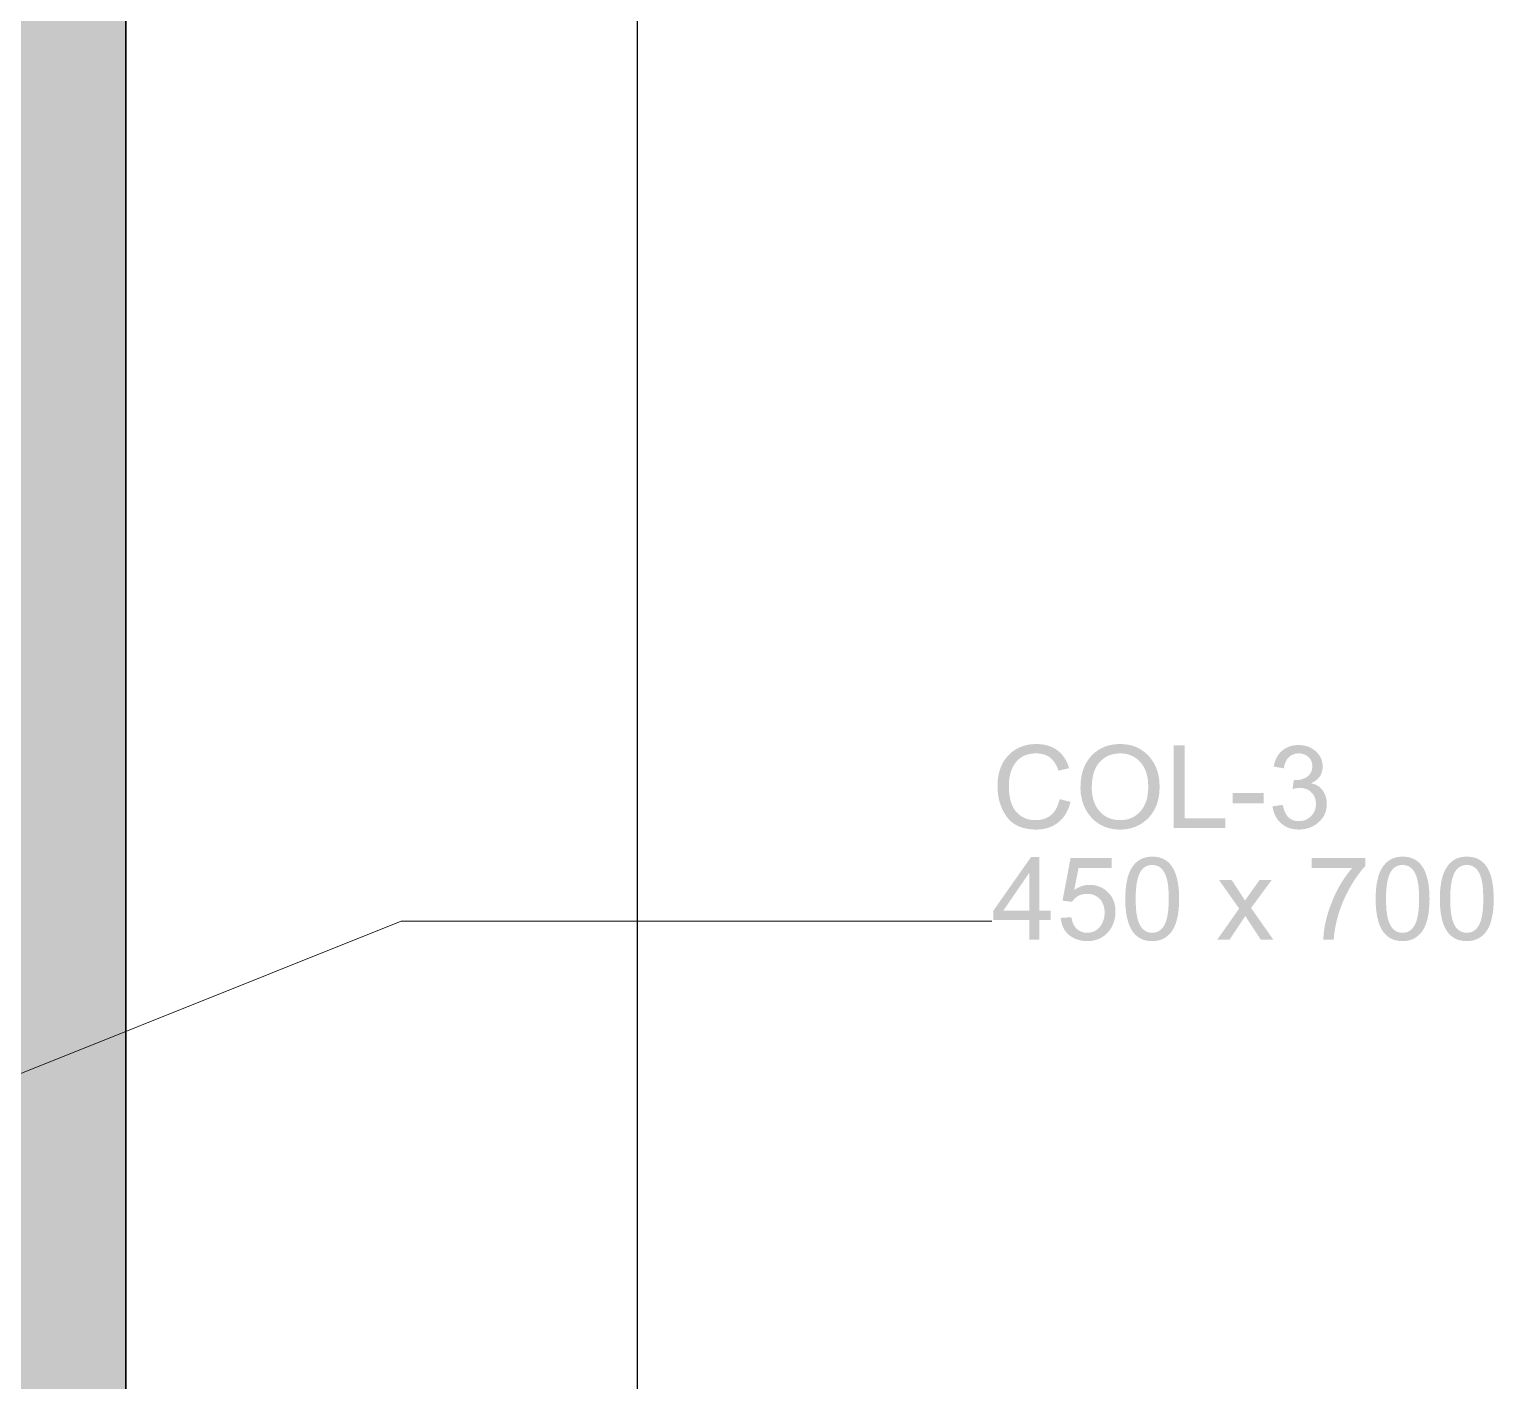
# Model space of a CAD drawing. Header units: millimetres. Extents: x -1336 to 24201, y -1370 to 16142.
# Drawn here: x 8828 to 10688, y 10916 to 12633 of the extents above; entities that cross this region are included whole.
import ezdxf

# ---------------------------------------------------------------- set-up
doc = ezdxf.new("R2010")
doc.units = ezdxf.units.MM
for name, color, linetype, lineweight in [('A-ANNO-TEXT', 7, 'Continuous', 13), ('A-ELEVATION', 7, 'Continuous', 13), ('A-WALL-EXIST', 7, 'Continuous', 35)]:
    doc.layers.add(name, color=color, linetype=linetype, lineweight=lineweight)

msp = doc.modelspace()

# ---------------------------------------------------------------- hatches: boundary and pattern name
at = {"layer": 'A-ANNO-TEXT'}
h = msp.add_hatch(color=7, dxfattribs=at)
h.paths.add_polyline_path([(10150.2, 11651.7), (10149.6, 11649.5), (10148.9, 11647.4), (10148.2, 11645.4), (10147.5, 11643.4), (10146.7, 11641.5), (10145.8, 11639.7), (10144.9, 11637.9), (10143.9, 11636.2), (10142.9, 11634.6), (10141.8, 11633.1), (10140.7, 11631.6), (10139.5, 11630.2), (10138.2, 11628.9), (10136.9, 11627.6), (10135.6, 11626.4), (10134.2, 11625.3), (10132.7, 11624.2), (10131.3, 11623.2), (10129.7, 11622.3), (10128.2, 11621.5), (10126.6, 11620.7), (10125, 11620), (10123.3, 11619.3), (10121.6, 11618.8), (10119.9, 11618.3), (10118.1, 11617.8), (10116.3, 11617.4), (10114.5, 11617.1), (10112.6, 11616.9), (10110.7, 11616.7), (10108.8, 11616.6), (10106.8, 11616.6), (10105.2, 11616.6), (10103.6, 11616.6), (10102.1, 11616.7), (10100.6, 11616.8), (10099.1, 11617), (10097.6, 11617.2), (10096.2, 11617.4), (10094.8, 11617.6), (10093.4, 11617.9), (10092, 11618.2), (10090.7, 11618.5), (10089.4, 11618.9), (10088.2, 11619.2), (10086.9, 11619.7), (10085.7, 11620.1), (10084.5, 11620.6), (10083.4, 11621.1), (10082.2, 11621.7), (10081.1, 11622.3), (10080, 11622.9), (10079, 11623.5), (10078, 11624.2), (10077, 11624.9), (10076, 11625.7), (10075.1, 11626.4), (10074.1, 11627.2), (10073.3, 11628.1), (10072.4, 11629), (10071.6, 11629.8), (10070.8, 11630.8), (10070, 11631.7), (10069.2, 11632.7), (10067.8, 11634.8), (10066.5, 11636.9), (10065.2, 11639), (10064.1, 11641.2), (10063, 11643.5), (10062.1, 11645.8), (10061.2, 11648.1), (10060.4, 11650.5), (10059.7, 11653), (10059.1, 11655.5), (10058.6, 11658), (10058.2, 11660.6), (10057.9, 11663.3), (10057.6, 11666), (10057.5, 11668.8), (10057.4, 11671.6), (10057.5, 11674.7), (10057.7, 11677.7), (10057.9, 11680.6), (10058.3, 11683.5), (10058.8, 11686.2), (10059.4, 11688.9), (10060.1, 11691.5), (10060.9, 11694), (10061.8, 11696.4), (10062.9, 11698.7), (10064, 11701), (10065.2, 11703.2), (10066.6, 11705.2), (10068.1, 11707.2), (10069.6, 11709.1), (10071.3, 11710.9), (10073.1, 11712.7), (10074.9, 11714.3), (10076.8, 11715.8), (10078.7, 11717.2), (10080.7, 11718.4), (10082.8, 11719.6), (10084.9, 11720.7), (10087.1, 11721.6), (10089.4, 11722.4), (10091.7, 11723.2), (10094.1, 11723.8), (10096.5, 11724.3), (10099.1, 11724.7), (10101.6, 11724.9), (10104.2, 11725.1), (10106.9, 11725.2), (10108.8, 11725.1), (10110.7, 11725), (10112.5, 11724.9), (10114.3, 11724.7), (10116.1, 11724.4), (10117.8, 11724.1), (10119.5, 11723.7), (10121.2, 11723.2), (10122.8, 11722.7), (10124.4, 11722.1), (10125.9, 11721.5), (10127.4, 11720.8), (10128.9, 11720), (10130.4, 11719.2), (10131.8, 11718.3), (10133.2, 11717.4), (10134.5, 11716.4), (10135.8, 11715.3), (10137, 11714.2), (10138.2, 11713), (10139.3, 11711.8), (10140.4, 11710.5), (10141.4, 11709.1), (10142.4, 11707.7), (10143.3, 11706.3), (10144.2, 11704.8), (10145, 11703.2), (10145.8, 11701.6), (10146.5, 11699.9), (10147.2, 11698.2), (10147.8, 11696.4), (10148.4, 11694.5), (10134.8, 11691.3), (10134.4, 11692.6), (10133.9, 11693.9), (10133.4, 11695.2), (10132.9, 11696.4), (10132.3, 11697.6), (10131.7, 11698.7), (10131.1, 11699.8), (10130.5, 11700.9), (10129.8, 11701.9), (10129.1, 11702.9), (10128.4, 11703.8), (10127.6, 11704.7), (10126.9, 11705.5), (10126, 11706.3), (10125.2, 11707.1), (10124.3, 11707.8), (10123.5, 11708.4), (10122.5, 11709.1), (10121.6, 11709.6), (10120.6, 11710.2), (10119.6, 11710.7), (10118.6, 11711.1), (10117.5, 11711.5), (10116.4, 11711.9), (10115.3, 11712.2), (10114.2, 11712.5), (10113, 11712.7), (10111.8, 11712.9), (10110.6, 11713.1), (10109.4, 11713.2), (10108.1, 11713.3), (10106.8, 11713.3), (10104.7, 11713.2), (10102.6, 11713.1), (10100.6, 11712.9), (10098.7, 11712.6), (10096.9, 11712.2), (10095.1, 11711.7), (10093.3, 11711.1), (10091.7, 11710.5), (10090.1, 11709.7), (10088.6, 11708.9), (10087.1, 11707.9), (10085.7, 11706.9), (10084.3, 11705.8), (10083.1, 11704.6), (10081.9, 11703.4), (10080.7, 11702), (10079.7, 11700.6), (10078.6, 11699.1), (10077.7, 11697.5), (10076.8, 11695.9), (10076, 11694.2), (10075.3, 11692.5), (10074.7, 11690.7), (10074.1, 11688.8), (10073.5, 11686.9), (10073.1, 11684.9), (10072.7, 11682.8), (10072.4, 11680.7), (10072.2, 11678.6), (10072, 11676.4), (10071.9, 11674.1), (10071.8, 11671.7), (10071.9, 11669), (10072, 11666.4), (10072.2, 11663.9), (10072.4, 11661.5), (10072.8, 11659.1), (10073.2, 11656.9), (10073.6, 11654.7), (10074.2, 11652.6), (10074.8, 11650.6), (10075.5, 11648.7), (10076.3, 11646.9), (10077.1, 11645.2), (10078, 11643.5), (10079, 11642), (10080.1, 11640.5), (10081.2, 11639.1), (10082.4, 11637.9), (10083.6, 11636.6), (10084.9, 11635.5), (10086.2, 11634.5), (10087.6, 11633.5), (10089, 11632.6), (10090.5, 11631.9), (10092, 11631.1), (10093.5, 11630.5), (10095.1, 11630), (10096.7, 11629.5), (10098.4, 11629.1), (10100.1, 11628.8), (10101.9, 11628.6), (10103.7, 11628.5), (10105.6, 11628.5), (10107.1, 11628.5), (10108.6, 11628.6), (10110, 11628.7), (10111.5, 11628.9), (10112.8, 11629.1), (10114.2, 11629.4), (10115.5, 11629.7), (10116.7, 11630.1), (10118, 11630.6), (10119.2, 11631.1), (10120.3, 11631.6), (10121.5, 11632.2), (10122.5, 11632.9), (10123.6, 11633.6), (10124.6, 11634.3), (10125.6, 11635.1), (10126.5, 11636), (10127.5, 11636.9), (10128.3, 11637.9), (10129.2, 11638.9), (10130, 11640), (10130.7, 11641.1), (10131.5, 11642.3), (10132.1, 11643.5), (10132.8, 11644.8), (10133.4, 11646.1), (10134, 11647.5), (10134.5, 11648.9), (10135.1, 11650.4), (10135.5, 11651.9), (10136, 11653.5), (10136.4, 11655.2), (10150.2, 11651.7)])
h.paths.add_polyline_path([(10213.2, 11725.2), (10215.9, 11725.1), (10218.5, 11724.9), (10221.1, 11724.6), (10223.7, 11724.2), (10226.2, 11723.7), (10228.6, 11723.1), (10230.9, 11722.3), (10233.2, 11721.4), (10235.4, 11720.4), (10237.6, 11719.3), (10239.7, 11718.1), (10241.7, 11716.7), (10243.7, 11715.3), (10245.6, 11713.7), (10247.5, 11712), (10249.3, 11710.2), (10251, 11708.3), (10252.5, 11706.3), (10254, 11704.2), (10255.4, 11702.1), (10256.7, 11699.9), (10257.8, 11697.6), (10258.9, 11695.3), (10259.8, 11692.8), (10260.6, 11690.3), (10261.3, 11687.8), (10261.9, 11685.1), (10262.4, 11682.4), (10262.8, 11679.6), (10263.1, 11676.7), (10263.2, 11673.8), (10263.3, 11670.7), (10263.2, 11667.7), (10263.1, 11664.8), (10262.8, 11661.9), (10262.4, 11659.1), (10261.9, 11656.4), (10261.3, 11653.8), (10260.6, 11651.2), (10259.8, 11648.7), (10258.8, 11646.3), (10257.8, 11643.9), (10256.6, 11641.7), (10255.4, 11639.5), (10254, 11637.4), (10252.5, 11635.3), (10250.9, 11633.3), (10249.2, 11631.4), (10247.4, 11629.6), (10245.5, 11628), (10243.6, 11626.4), (10241.6, 11624.9), (10239.6, 11623.6), (10237.5, 11622.4), (10235.3, 11621.3), (10233.1, 11620.3), (10230.8, 11619.4), (10228.5, 11618.7), (10226.1, 11618), (10223.6, 11617.5), (10221.1, 11617.1), (10218.5, 11616.8), (10215.9, 11616.6), (10213.2, 11616.6), (10210.4, 11616.6), (10207.6, 11616.8), (10205, 11617.1), (10202.4, 11617.5), (10199.8, 11618.1), (10197.4, 11618.7), (10195, 11619.5), (10192.7, 11620.4), (10190.4, 11621.5), (10188.2, 11622.6), (10186.1, 11623.9), (10184.1, 11625.2), (10182.1, 11626.8), (10180.2, 11628.4), (10178.4, 11630.1), (10176.6, 11632), (10175, 11633.9), (10173.4, 11635.9), (10171.9, 11638), (10170.6, 11640.1), (10169.3, 11642.3), (10168.2, 11644.5), (10167.2, 11646.8), (10166.3, 11649.1), (10165.5, 11651.5), (10164.8, 11653.9), (10164.2, 11656.4), (10163.7, 11658.9), (10163.3, 11661.5), (10163, 11664.1), (10162.9, 11666.8), (10162.8, 11669.6), (10162.9, 11672.8), (10163, 11675.9), (10163.3, 11678.9), (10163.7, 11681.8), (10164.2, 11684.7), (10164.8, 11687.4), (10165.5, 11690.1), (10166.3, 11692.7), (10167.2, 11695.2), (10168.3, 11697.6), (10169.4, 11699.9), (10170.7, 11702.2), (10172.1, 11704.3), (10173.5, 11706.4), (10175.1, 11708.4), (10176.8, 11710.3), (10178.6, 11712.1), (10180.4, 11713.8), (10182.4, 11715.4), (10184.3, 11716.8), (10186.4, 11718.1), (10188.5, 11719.4), (10190.7, 11720.5), (10192.9, 11721.5), (10195.2, 11722.3), (10197.6, 11723.1), (10200, 11723.7), (10202.5, 11724.2), (10205.1, 11724.6), (10207.7, 11724.9), (10210.4, 11725.1), (10213.2, 11725.2)])
h.paths.add_polyline_path([(10213, 11628.5), (10215, 11628.5), (10216.9, 11628.6), (10218.8, 11628.9), (10220.6, 11629.2), (10222.4, 11629.6), (10224.1, 11630), (10225.8, 11630.6), (10227.5, 11631.3), (10229.1, 11632), (10230.6, 11632.8), (10232.1, 11633.8), (10233.6, 11634.8), (10235, 11635.9), (10236.3, 11637), (10237.6, 11638.3), (10238.9, 11639.6), (10240.1, 11641.1), (10241.2, 11642.6), (10242.3, 11644.1), (10243.3, 11645.8), (10244.1, 11647.5), (10245, 11649.3), (10245.7, 11651.1), (10246.4, 11653), (10247, 11655), (10247.5, 11657), (10247.9, 11659.1), (10248.2, 11661.3), (10248.5, 11663.6), (10248.7, 11665.9), (10248.9, 11668.3), (10248.9, 11670.7), (10248.9, 11673.3), (10248.7, 11675.7), (10248.5, 11678.1), (10248.3, 11680.4), (10247.9, 11682.6), (10247.5, 11684.8), (10247, 11686.8), (10246.4, 11688.9), (10245.7, 11690.8), (10244.9, 11692.6), (10244.1, 11694.4), (10243.2, 11696.1), (10242.2, 11697.8), (10241.1, 11699.3), (10240, 11700.8), (10238.8, 11702.2), (10237.5, 11703.6), (10236.1, 11704.8), (10234.8, 11706), (10233.4, 11707.1), (10231.9, 11708.1), (10230.4, 11709), (10228.9, 11709.8), (10227.3, 11710.5), (10225.7, 11711.2), (10224.1, 11711.7), (10222.4, 11712.2), (10220.6, 11712.6), (10218.9, 11712.9), (10217.1, 11713.1), (10215.2, 11713.2), (10213.3, 11713.3), (10211.4, 11713.2), (10209.4, 11713.1), (10207.6, 11712.9), (10205.8, 11712.6), (10204, 11712.2), (10202.3, 11711.8), (10200.6, 11711.2), (10198.9, 11710.6), (10197.3, 11709.9), (10195.8, 11709.1), (10194.3, 11708.2), (10192.8, 11707.2), (10191.4, 11706.1), (10190, 11705), (10188.7, 11703.8), (10187.4, 11702.5), (10186.1, 11701.1), (10185, 11699.6), (10183.9, 11698), (10182.9, 11696.3), (10182, 11694.6), (10181.2, 11692.7), (10180.4, 11690.8), (10179.7, 11688.8), (10179.1, 11686.6), (10178.6, 11684.4), (10178.2, 11682.1), (10177.8, 11679.8), (10177.6, 11677.3), (10177.4, 11674.7), (10177.2, 11672), (10177.2, 11669.3), (10177.2, 11667), (10177.4, 11664.8), (10177.6, 11662.7), (10177.8, 11660.6), (10178.2, 11658.6), (10178.6, 11656.6), (10179.1, 11654.7), (10179.7, 11652.8), (10180.4, 11651), (10181.1, 11649.2), (10181.9, 11647.5), (10182.8, 11645.8), (10183.8, 11644.2), (10184.8, 11642.7), (10186, 11641.2), (10187.2, 11639.8), (10188.4, 11638.4), (10189.7, 11637.1), (10191.1, 11635.9), (10192.5, 11634.8), (10194, 11633.8), (10195.5, 11632.9), (10197, 11632), (10198.6, 11631.3), (10200.2, 11630.6), (10201.9, 11630.1), (10203.7, 11629.6), (10205.4, 11629.2), (10207.3, 11628.9), (10209.1, 11628.7), (10211.1, 11628.5), (10213, 11628.5)])
h.paths.add_polyline_path([(10346.7, 11618.4), (10281.1, 11618.4), (10281.1, 11723.4), (10295, 11723.4), (10295, 11630.8), (10346.7, 11630.8), (10346.7, 11618.4)])
h.paths.add_polyline_path([(10395.7, 11649.9), (10356.3, 11649.9), (10356.3, 11662.9), (10395.7, 11662.9), (10395.7, 11649.9)])
h.paths.add_polyline_path([(10456, 11675.2), (10457.2, 11674.9), (10458.4, 11674.6), (10459.5, 11674.3), (10460.6, 11673.9), (10461.7, 11673.5), (10462.7, 11673), (10463.6, 11672.5), (10464.6, 11671.9), (10465.5, 11671.3), (10466.3, 11670.6), (10467.2, 11669.9), (10468, 11669.2), (10468.7, 11668.4), (10469.4, 11667.6), (10470.1, 11666.7), (10470.8, 11665.8), (10471.4, 11664.8), (10471.9, 11663.8), (10472.4, 11662.9), (10472.9, 11661.9), (10473.4, 11660.9), (10473.8, 11659.9), (10474.2, 11658.9), (10474.5, 11657.9), (10474.8, 11656.8), (10475, 11655.8), (10475.2, 11654.7), (10475.4, 11653.7), (10475.6, 11652.6), (10475.7, 11651.5), (10475.7, 11650.4), (10475.7, 11649.3), (10475.7, 11647.5), (10475.6, 11645.8), (10475.4, 11644.1), (10475.1, 11642.5), (10474.7, 11640.9), (10474.3, 11639.3), (10473.7, 11637.8), (10473.1, 11636.3), (10472.4, 11634.8), (10471.7, 11633.4), (10470.8, 11632), (10469.9, 11630.7), (10468.9, 11629.4), (10467.8, 11628.2), (10466.6, 11627), (10465.3, 11625.8), (10464, 11624.7), (10462.6, 11623.6), (10461.3, 11622.7), (10459.8, 11621.8), (10458.4, 11620.9), (10456.9, 11620.2), (10455.4, 11619.5), (10453.9, 11618.9), (10452.3, 11618.3), (10450.7, 11617.9), (10449, 11617.5), (10447.4, 11617.2), (10445.7, 11616.9), (10443.9, 11616.7), (10442.1, 11616.6), (10440.3, 11616.6), (10438.6, 11616.6), (10437, 11616.7), (10435.3, 11616.9), (10433.7, 11617.1), (10432.1, 11617.4), (10430.6, 11617.7), (10429.1, 11618.1), (10427.7, 11618.6), (10426.3, 11619.1), (10424.9, 11619.7), (10423.5, 11620.4), (10422.2, 11621.1), (10421, 11621.9), (10419.8, 11622.8), (10418.6, 11623.7), (10417.4, 11624.7), (10416.3, 11625.7), (10415.3, 11626.8), (10414.3, 11627.9), (10413.4, 11629.1), (10412.5, 11630.2), (10411.7, 11631.5), (10411, 11632.8), (10410.3, 11634.1), (10409.7, 11635.4), (10409.1, 11636.8), (10408.6, 11638.3), (10408.1, 11639.8), (10407.7, 11641.3), (10407.4, 11642.8), (10407.1, 11644.4), (10406.9, 11646.1), (10419.8, 11647.9), (10420, 11646.6), (10420.3, 11645.4), (10420.6, 11644.2), (10421, 11643), (10421.3, 11641.9), (10421.7, 11640.8), (10422.1, 11639.8), (10422.5, 11638.8), (10423, 11637.9), (10423.5, 11636.9), (10424, 11636.1), (10424.5, 11635.2), (10425, 11634.5), (10425.6, 11633.7), (10426.2, 11633), (10426.8, 11632.3), (10427.5, 11631.7), (10428.2, 11631.1), (10428.9, 11630.6), (10429.6, 11630.1), (10430.4, 11629.6), (10431.1, 11629.2), (10432, 11628.8), (10432.8, 11628.5), (10433.6, 11628.2), (10434.5, 11627.9), (10435.4, 11627.7), (10436.4, 11627.5), (10437.3, 11627.4), (10438.3, 11627.3), (10439.3, 11627.2), (10440.3, 11627.2), (10441.5, 11627.2), (10442.6, 11627.3), (10443.6, 11627.4), (10444.7, 11627.6), (10445.7, 11627.8), (10446.7, 11628.1), (10447.7, 11628.4), (10448.7, 11628.8), (10449.6, 11629.2), (10450.6, 11629.7), (10451.5, 11630.2), (10452.3, 11630.8), (10453.2, 11631.4), (10454, 11632), (10454.8, 11632.8), (10455.6, 11633.5), (10456.4, 11634.3), (10457.1, 11635.2), (10457.8, 11636), (10458.4, 11636.9), (10458.9, 11637.8), (10459.5, 11638.7), (10459.9, 11639.6), (10460.3, 11640.6), (10460.7, 11641.5), (10461, 11642.6), (10461.3, 11643.6), (10461.5, 11644.6), (10461.7, 11645.7), (10461.8, 11646.8), (10461.9, 11647.9), (10461.9, 11649), (10461.9, 11650.1), (10461.8, 11651.2), (10461.7, 11652.2), (10461.6, 11653.2), (10461.4, 11654.2), (10461.1, 11655.2), (10460.8, 11656.2), (10460.5, 11657.1), (10460.1, 11658), (10459.7, 11658.9), (10459.2, 11659.7), (10458.7, 11660.6), (10458.1, 11661.4), (10457.5, 11662.1), (10456.9, 11662.9), (10456.2, 11663.6), (10455.5, 11664.3), (10454.7, 11665), (10454, 11665.6), (10453.1, 11666.2), (10452.3, 11666.7), (10451.5, 11667.2), (10450.6, 11667.6), (10449.6, 11668), (10448.7, 11668.3), (10447.7, 11668.6), (10446.7, 11668.9), (10445.7, 11669.1), (10444.7, 11669.2), (10443.6, 11669.4), (10442.5, 11669.4), (10441.4, 11669.4), (10440.4, 11669.4), (10439.4, 11669.4), (10438.3, 11669.3), (10437.2, 11669.1), (10436.1, 11668.9), (10434.8, 11668.7), (10433.6, 11668.4), (10432.3, 11668.1), (10433.8, 11679.4), (10435, 11679.4), (10436.2, 11679.4), (10437.3, 11679.5), (10438.4, 11679.5), (10439.4, 11679.6), (10440.3, 11679.7), (10441.1, 11679.8), (10441.9, 11679.9), (10442.7, 11680), (10443.5, 11680.2), (10444.3, 11680.5), (10445.1, 11680.8), (10446, 11681.1), (10446.8, 11681.5), (10447.7, 11681.9), (10448.7, 11682.3), (10449.6, 11682.8), (10450.4, 11683.4), (10451.3, 11684), (10452.1, 11684.7), (10452.8, 11685.4), (10453.5, 11686.2), (10454.2, 11687), (10454.8, 11687.9), (10455.4, 11688.8), (10455.9, 11689.8), (10456.3, 11690.8), (10456.6, 11691.9), (10456.9, 11693.1), (10457.1, 11694.3), (10457.2, 11695.6), (10457.3, 11696.9), (10457.2, 11697.8), (10457.2, 11698.8), (10457.1, 11699.7), (10456.9, 11700.6), (10456.7, 11701.4), (10456.5, 11702.2), (10456.3, 11703), (10456, 11703.8), (10455.6, 11704.5), (10455.2, 11705.3), (10454.8, 11706), (10454.3, 11706.6), (10453.8, 11707.2), (10453.3, 11707.8), (10452.7, 11708.4), (10452.1, 11709), (10450.7, 11710), (10449.4, 11710.9), (10447.9, 11711.6), (10446.5, 11712.2), (10444.9, 11712.7), (10443.4, 11713), (10441.7, 11713.2), (10440.1, 11713.3), (10439.1, 11713.3), (10438.2, 11713.2), (10437.2, 11713.1), (10436.3, 11713), (10435.5, 11712.8), (10434.6, 11712.6), (10433.8, 11712.3), (10433, 11712), (10432.2, 11711.7), (10431.4, 11711.3), (10430.7, 11710.9), (10430, 11710.5), (10429.3, 11710), (10428.6, 11709.5), (10428, 11708.9), (10427.3, 11708.3), (10426.7, 11707.7), (10426.2, 11707), (10425.6, 11706.3), (10425.1, 11705.6), (10424.6, 11704.8), (10424.2, 11704), (10423.7, 11703.2), (10423.3, 11702.3), (10423, 11701.4), (10422.6, 11700.5), (10422.3, 11699.5), (10422, 11698.5), (10421.8, 11697.5), (10421.5, 11696.5), (10421.3, 11695.4), (10421.2, 11694.2), (10408.3, 11696.6), (10408.6, 11698.3), (10409, 11699.9), (10409.4, 11701.5), (10409.9, 11703), (10410.4, 11704.5), (10411, 11705.9), (10411.6, 11707.2), (10412.3, 11708.5), (10413, 11709.8), (10413.8, 11711), (10414.6, 11712.1), (10415.4, 11713.2), (10416.3, 11714.3), (10417.3, 11715.3), (10418.3, 11716.2), (10419.3, 11717.1), (10420.4, 11717.9), (10421.5, 11718.7), (10422.7, 11719.4), (10423.8, 11720), (10425, 11720.7), (10426.2, 11721.2), (10427.5, 11721.7), (10428.7, 11722.2), (10430, 11722.6), (10431.3, 11722.9), (10432.7, 11723.2), (10434, 11723.5), (10435.4, 11723.6), (10436.9, 11723.8), (10438.3, 11723.8), (10439.8, 11723.9), (10441.4, 11723.8), (10443, 11723.8), (10444.5, 11723.6), (10446.1, 11723.4), (10447.5, 11723.1), (10449, 11722.8), (10450.4, 11722.4), (10451.8, 11721.9), (10453.1, 11721.4), (10454.5, 11720.8), (10455.7, 11720.1), (10457, 11719.4), (10458.2, 11718.7), (10459.4, 11717.8), (10460.5, 11716.9), (10461.7, 11716), (10462.7, 11715), (10463.7, 11713.9), (10464.6, 11712.9), (10465.5, 11711.8), (10466.3, 11710.7), (10467, 11709.5), (10467.7, 11708.4), (10468.2, 11707.2), (10468.8, 11705.9), (10469.2, 11704.7), (10469.6, 11703.4), (10469.9, 11702.1), (10470.1, 11700.8), (10470.3, 11699.4), (10470.4, 11698), (10470.4, 11696.6), (10470.4, 11694.8), (10470.2, 11693), (10469.9, 11691.4), (10469.5, 11689.8), (10469, 11688.2), (10468.4, 11686.7), (10467.7, 11685.3), (10466.8, 11684), (10465.9, 11682.7), (10464.8, 11681.5), (10463.6, 11680.3), (10462.3, 11679.2), (10460.9, 11678.2), (10459.4, 11677.2), (10457.8, 11676.3), (10456, 11675.5), (10456, 11675.2)])
h = msp.add_hatch(color=7, dxfattribs=at)
h.paths.add_polyline_path([(10124.8, 11501.7), (10110.6, 11501.7), (10110.6, 11476.6), (10097.7, 11476.6), (10097.7, 11501.7), (10052.2, 11501.7), (10052.2, 11513.6), (10100, 11581.6), (10110.6, 11581.6), (10110.6, 11513.6), (10124.8, 11513.6), (10124.8, 11501.7)])
h.paths.add_polyline_path([(10097.7, 11513.6), (10097.7, 11561), (10097.4, 11561), (10064.8, 11513.6), (10097.7, 11513.6)])
h.paths.add_polyline_path([(10154.8, 11539.7), (10156, 11540.5), (10157.2, 11541.3), (10158.4, 11542), (10159.6, 11542.6), (10160.9, 11543.2), (10162.1, 11543.7), (10163.3, 11544.2), (10164.6, 11544.7), (10165.8, 11545.1), (10167.1, 11545.4), (10168.3, 11545.7), (10169.6, 11545.9), (10170.9, 11546.1), (10172.1, 11546.2), (10173.4, 11546.3), (10174.7, 11546.3), (10176.3, 11546.3), (10177.9, 11546.2), (10179.5, 11546), (10181, 11545.7), (10182.6, 11545.4), (10184.1, 11545), (10185.5, 11544.5), (10187, 11544), (10188.4, 11543.4), (10189.8, 11542.7), (10191.1, 11541.9), (10192.5, 11541.1), (10193.8, 11540.2), (10195.1, 11539.2), (10196.3, 11538.2), (10197.5, 11537), (10198.7, 11535.9), (10199.8, 11534.6), (10200.9, 11533.3), (10201.8, 11532), (10202.7, 11530.6), (10203.5, 11529.2), (10204.2, 11527.7), (10204.8, 11526.2), (10205.4, 11524.6), (10205.9, 11523), (10206.3, 11521.4), (10206.7, 11519.6), (10206.9, 11517.9), (10207.1, 11516.1), (10207.2, 11514.2), (10207.3, 11512.3), (10207.2, 11510.4), (10207.1, 11508.5), (10206.9, 11506.6), (10206.7, 11504.8), (10206.3, 11503), (10205.9, 11501.2), (10205.4, 11499.5), (10204.8, 11497.9), (10204.2, 11496.2), (10203.4, 11494.6), (10202.6, 11493), (10201.7, 11491.5), (10200.8, 11490), (10199.7, 11488.6), (10198.6, 11487.1), (10197.4, 11485.8), (10196.1, 11484.4), (10194.8, 11483.2), (10193.5, 11482), (10192.1, 11481), (10190.6, 11480), (10189.1, 11479.1), (10187.6, 11478.3), (10186, 11477.6), (10184.3, 11476.9), (10182.6, 11476.4), (10180.9, 11475.9), (10179.1, 11475.5), (10177.3, 11475.2), (10175.4, 11475), (10173.5, 11474.9), (10171.5, 11474.8), (10169.8, 11474.9), (10168.3, 11475), (10166.7, 11475.1), (10165.1, 11475.3), (10163.6, 11475.6), (10162.1, 11475.9), (10160.7, 11476.3), (10159.2, 11476.7), (10157.8, 11477.2), (10156.5, 11477.7), (10155.1, 11478.3), (10153.8, 11479), (10152.5, 11479.7), (10151.2, 11480.5), (10150, 11481.3), (10148.8, 11482.2), (10147.6, 11483.2), (10146.5, 11484.2), (10145.5, 11485.3), (10144.5, 11486.4), (10143.6, 11487.6), (10142.7, 11488.8), (10141.9, 11490.1), (10141.2, 11491.4), (10140.6, 11492.8), (10140, 11494.3), (10139.4, 11495.8), (10139, 11497.4), (10138.6, 11499), (10138.2, 11500.7), (10137.9, 11502.4), (10137.7, 11504.2), (10151.2, 11505.2), (10151.4, 11504), (10151.7, 11502.8), (10152, 11501.6), (10152.3, 11500.5), (10152.6, 11499.5), (10153, 11498.4), (10153.4, 11497.5), (10153.8, 11496.5), (10154.2, 11495.6), (10154.7, 11494.7), (10155.2, 11493.9), (10155.8, 11493.1), (10156.3, 11492.4), (10156.9, 11491.6), (10157.6, 11491), (10158.2, 11490.3), (10158.9, 11489.7), (10159.6, 11489.2), (10160.3, 11488.7), (10161.1, 11488.2), (10161.8, 11487.8), (10162.6, 11487.4), (10163.4, 11487), (10164.2, 11486.7), (10165.1, 11486.4), (10165.9, 11486.1), (10166.8, 11485.9), (10167.7, 11485.7), (10168.6, 11485.6), (10169.5, 11485.5), (10170.5, 11485.5), (10171.5, 11485.4), (10172.7, 11485.5), (10173.9, 11485.6), (10175, 11485.7), (10176.1, 11485.9), (10177.2, 11486.2), (10178.3, 11486.5), (10179.3, 11486.9), (10180.4, 11487.3), (10181.3, 11487.8), (10182.3, 11488.3), (10183.2, 11488.9), (10184.1, 11489.6), (10185, 11490.3), (10185.8, 11491.1), (10186.6, 11492), (10187.4, 11492.8), (10188.1, 11493.8), (10188.8, 11494.8), (10189.4, 11495.7), (10190, 11496.8), (10190.6, 11497.8), (10191.1, 11498.9), (10191.5, 11500), (10191.9, 11501.1), (10192.3, 11502.3), (10192.6, 11503.4), (10192.9, 11504.6), (10193.1, 11505.9), (10193.2, 11507.1), (10193.4, 11508.4), (10193.4, 11509.7), (10193.5, 11511.1), (10193.4, 11512.4), (10193.4, 11513.8), (10193.2, 11515), (10193.1, 11516.3), (10192.9, 11517.5), (10192.6, 11518.7), (10192.3, 11519.8), (10191.9, 11520.9), (10191.5, 11522), (10191, 11523), (10190.5, 11524), (10190, 11525), (10189.3, 11525.9), (10188.7, 11526.8), (10188, 11527.7), (10187.2, 11528.5), (10186.4, 11529.3), (10185.6, 11530), (10184.8, 11530.6), (10183.9, 11531.3), (10183, 11531.8), (10182.1, 11532.4), (10181.1, 11532.8), (10180.1, 11533.3), (10179.1, 11533.6), (10178, 11534), (10177, 11534.2), (10175.9, 11534.5), (10174.7, 11534.6), (10173.6, 11534.8), (10172.4, 11534.8), (10171.2, 11534.9), (10169.7, 11534.8), (10168.2, 11534.7), (10166.7, 11534.5), (10165.3, 11534.2), (10164, 11533.9), (10162.7, 11533.4), (10161.4, 11532.9), (10160.2, 11532.3), (10159.1, 11531.7), (10157.9, 11530.9), (10156.9, 11530.1), (10155.8, 11529.2), (10154.8, 11528.2), (10153.9, 11527.1), (10153, 11526), (10152.1, 11524.8), (10140, 11526.2), (10150.2, 11580.2), (10202.3, 11580.2), (10202.3, 11567.7), (10160.4, 11567.7), (10154.8, 11539.7)])
h.paths.add_polyline_path([(10253.9, 11582.1), (10256, 11582.1), (10258.1, 11581.9), (10260, 11581.7), (10261.9, 11581.3), (10263.8, 11580.8), (10265.5, 11580.2), (10267.3, 11579.6), (10268.9, 11578.8), (10270.5, 11577.9), (10272, 11576.9), (10273.4, 11575.8), (10274.8, 11574.6), (10276.1, 11573.3), (10277.3, 11571.8), (10278.5, 11570.3), (10279.6, 11568.7), (10280.6, 11567), (10281.6, 11565.1), (10282.5, 11563.2), (10283.3, 11561.1), (10284.1, 11559), (10284.8, 11556.7), (10285.4, 11554.4), (10286, 11551.9), (10286.5, 11549.3), (10286.9, 11546.7), (10287.3, 11543.9), (10287.6, 11541), (10287.8, 11538), (10288, 11534.9), (10288.1, 11531.7), (10288.1, 11528.4), (10288.1, 11525.1), (10288, 11521.8), (10287.8, 11518.7), (10287.6, 11515.7), (10287.3, 11512.8), (10286.9, 11510), (10286.5, 11507.3), (10285.9, 11504.7), (10285.3, 11502.3), (10284.7, 11499.9), (10284, 11497.7), (10283.2, 11495.5), (10282.3, 11493.5), (10281.4, 11491.6), (10280.4, 11489.8), (10279.3, 11488), (10278.2, 11486.4), (10277, 11485), (10275.7, 11483.6), (10274.4, 11482.3), (10273, 11481.1), (10271.6, 11480), (10270.1, 11479), (10268.5, 11478.1), (10266.9, 11477.4), (10265.2, 11476.7), (10263.5, 11476.1), (10261.7, 11475.7), (10259.8, 11475.3), (10257.9, 11475), (10256, 11474.9), (10253.9, 11474.8), (10251.8, 11474.9), (10249.8, 11475), (10247.8, 11475.3), (10245.9, 11475.7), (10244.1, 11476.1), (10242.3, 11476.7), (10240.6, 11477.4), (10239, 11478.2), (10237.4, 11479.1), (10235.9, 11480.1), (10234.5, 11481.2), (10233.1, 11482.4), (10231.8, 11483.7), (10230.6, 11485.1), (10229.4, 11486.6), (10228.3, 11488.2), (10227.3, 11490), (10226.3, 11491.8), (10225.4, 11493.7), (10224.6, 11495.8), (10223.8, 11497.9), (10223.1, 11500.2), (10222.5, 11502.5), (10221.9, 11505), (10221.4, 11507.5), (10220.9, 11510.2), (10220.6, 11513), (10220.3, 11515.9), (10220, 11518.8), (10219.9, 11521.9), (10219.8, 11525.1), (10219.7, 11528.4), (10219.8, 11531.7), (10219.9, 11535), (10220.1, 11538.1), (10220.3, 11541.1), (10220.6, 11544), (10221, 11546.8), (10221.4, 11549.5), (10222, 11552.1), (10222.5, 11554.6), (10223.2, 11556.9), (10223.9, 11559.2), (10224.7, 11561.3), (10225.6, 11563.4), (10226.5, 11565.3), (10227.5, 11567.1), (10228.6, 11568.8), (10229.7, 11570.4), (10230.9, 11572), (10232.2, 11573.4), (10233.5, 11574.7), (10234.9, 11575.8), (10236.3, 11576.9), (10237.8, 11577.9), (10239.3, 11578.8), (10241, 11579.6), (10242.6, 11580.3), (10244.4, 11580.8), (10246.2, 11581.3), (10248, 11581.7), (10249.9, 11581.9), (10251.9, 11582.1), (10253.9, 11582.1)])
h.paths.add_polyline_path([(10253.9, 11485.4), (10255.2, 11485.5), (10256.4, 11485.6), (10257.6, 11485.8), (10258.8, 11486.1), (10259.9, 11486.4), (10261, 11486.8), (10262, 11487.4), (10263, 11488), (10264, 11488.6), (10264.9, 11489.4), (10265.8, 11490.2), (10266.6, 11491.1), (10267.4, 11492.1), (10268.2, 11493.1), (10268.9, 11494.3), (10269.6, 11495.5), (10270.2, 11496.8), (10270.8, 11498.2), (10271.4, 11499.7), (10271.9, 11501.3), (10272.4, 11503), (10272.8, 11504.8), (10273.2, 11506.8), (10273.6, 11508.8), (10273.9, 11510.9), (10274.2, 11513.1), (10274.4, 11515.4), (10274.6, 11517.8), (10274.7, 11520.3), (10274.8, 11522.9), (10274.9, 11525.6), (10274.9, 11528.4), (10274.9, 11530.4), (10274.9, 11532.3), (10274.8, 11534.1), (10274.8, 11535.9), (10274.7, 11537.7), (10274.6, 11539.4), (10274.5, 11541), (10274.3, 11542.6), (10274.2, 11544.2), (10274, 11545.6), (10273.8, 11547.1), (10273.6, 11548.5), (10273.4, 11549.8), (10273.1, 11551.1), (10272.9, 11552.3), (10272.6, 11553.4), (10272.3, 11554.6), (10272, 11555.7), (10271.6, 11556.7), (10271.3, 11557.7), (10270.9, 11558.7), (10270.5, 11559.6), (10270.1, 11560.5), (10269.7, 11561.4), (10269.2, 11562.2), (10268.7, 11563), (10268.3, 11563.8), (10267.7, 11564.5), (10267.2, 11565.2), (10266.7, 11565.9), (10266.1, 11566.5), (10265.6, 11567), (10264.3, 11568.1), (10263.1, 11569), (10261.7, 11569.8), (10260.3, 11570.4), (10258.7, 11570.9), (10257.2, 11571.2), (10255.5, 11571.5), (10253.8, 11571.5), (10252.5, 11571.5), (10251.3, 11571.4), (10250.1, 11571.2), (10248.9, 11570.9), (10247.8, 11570.5), (10246.7, 11570.1), (10245.7, 11569.6), (10244.7, 11569), (10243.7, 11568.3), (10242.8, 11567.5), (10241.9, 11566.7), (10241.1, 11565.8), (10240.3, 11564.8), (10239.5, 11563.7), (10238.8, 11562.5), (10238.2, 11561.3), (10237.5, 11560), (10236.9, 11558.5), (10236.4, 11557), (10235.9, 11555.4), (10235.4, 11553.7), (10235, 11551.9), (10234.6, 11550), (10234.2, 11547.9), (10233.9, 11545.8), (10233.7, 11543.6), (10233.4, 11541.3), (10233.3, 11539), (10233.1, 11536.5), (10233, 11533.9), (10232.9, 11531.2), (10232.9, 11528.4), (10232.9, 11526.5), (10233, 11524.6), (10233, 11522.8), (10233.1, 11521), (10233.2, 11519.2), (10233.3, 11517.6), (10233.4, 11515.9), (10233.5, 11514.4), (10233.7, 11512.8), (10233.8, 11511.3), (10234, 11509.9), (10234.3, 11508.5), (10234.5, 11507.2), (10234.7, 11505.9), (10235, 11504.7), (10235.3, 11503.6), (10235.6, 11502.4), (10235.9, 11501.3), (10236.3, 11500.3), (10236.6, 11499.3), (10237, 11498.3), (10237.4, 11497.3), (10237.8, 11496.4), (10238.2, 11495.6), (10238.7, 11494.7), (10239.1, 11493.9), (10239.6, 11493.2), (10240.1, 11492.4), (10240.6, 11491.8), (10241.2, 11491.1), (10241.7, 11490.5), (10242.3, 11489.9), (10243.5, 11488.9), (10244.8, 11488), (10246.1, 11487.2), (10247.5, 11486.6), (10249, 11486.1), (10250.6, 11485.7), (10252.2, 11485.5), (10253.9, 11485.4)])
h.paths.add_polyline_path([(10407.8, 11476.6), (10391.9, 11476.6), (10372.2, 11506.7), (10352.2, 11476.6), (10336.5, 11476.6), (10364.4, 11516.2), (10338.7, 11552.6), (10354.7, 11552.6), (10355.6, 11551.2), (10356.6, 11549.8), (10357.5, 11548.4), (10358.4, 11547.1), (10359.2, 11545.8), (10360, 11544.5), (10360.8, 11543.3), (10361.6, 11542.1), (10362.3, 11541), (10363.1, 11539.9), (10363.7, 11538.9), (10364.4, 11537.9), (10365, 11536.9), (10365.6, 11536), (10366.2, 11535.1), (10366.8, 11534.3), (10367.3, 11533.5), (10367.8, 11532.7), (10368.2, 11532), (10368.7, 11531.3), (10369.1, 11530.7), (10369.5, 11530.1), (10369.8, 11529.5), (10370.1, 11529), (10370.4, 11528.5), (10370.7, 11528.1), (10370.9, 11527.7), (10371.2, 11527.3), (10371.3, 11527), (10371.5, 11526.8), (10371.6, 11526.5), (10371.7, 11526.3), (10390.4, 11552.6), (10405.8, 11552.6), (10379.5, 11516.9), (10407.8, 11476.6)])
h.paths.add_polyline_path([(10524.6, 11570.2), (10522.7, 11568.1), (10520.8, 11565.9), (10518.9, 11563.6), (10517.1, 11561.2), (10515.3, 11558.8), (10513.6, 11556.4), (10511.8, 11553.8), (10510.1, 11551.3), (10508.5, 11548.6), (10506.9, 11545.9), (10505.3, 11543.1), (10503.7, 11540.3), (10502.2, 11537.4), (10500.7, 11534.4), (10499.2, 11531.4), (10497.8, 11528.3), (10496.4, 11525.1), (10495.1, 11522), (10493.9, 11518.8), (10492.7, 11515.7), (10491.6, 11512.5), (10490.6, 11509.3), (10489.7, 11506.1), (10488.8, 11502.9), (10488, 11499.6), (10487.3, 11496.4), (10486.6, 11493.1), (10486.1, 11489.8), (10485.5, 11486.6), (10485.1, 11483.3), (10484.8, 11479.9), (10484.5, 11476.6), (10471.3, 11476.6), (10471.4, 11479.3), (10471.6, 11482), (10471.8, 11484.8), (10472.1, 11487.6), (10472.5, 11490.4), (10473, 11493.3), (10473.6, 11496.2), (10474.2, 11499.1), (10474.9, 11502), (10475.7, 11505), (10476.5, 11508.1), (10477.4, 11511.1), (10478.4, 11514.2), (10479.5, 11517.3), (10480.6, 11520.5), (10481.9, 11523.6), (10483.1, 11526.8), (10484.5, 11529.9), (10485.8, 11533), (10487.3, 11536), (10488.7, 11539), (10490.2, 11541.8), (10491.8, 11544.7), (10493.4, 11547.5), (10495.1, 11550.2), (10496.8, 11552.9), (10498.5, 11555.5), (10500.3, 11558), (10502.2, 11560.5), (10504, 11563), (10506, 11565.4), (10508, 11567.7), (10456.6, 11567.7), (10456.6, 11580.2), (10524.6, 11580.2), (10524.6, 11570.2)])
h.paths.add_polyline_path([(10571.9, 11582.1), (10574, 11582.1), (10576.1, 11581.9), (10578, 11581.7), (10579.9, 11581.3), (10581.8, 11580.8), (10583.6, 11580.2), (10585.3, 11579.6), (10586.9, 11578.8), (10588.5, 11577.9), (10590, 11576.9), (10591.4, 11575.8), (10592.8, 11574.6), (10594.1, 11573.3), (10595.3, 11571.8), (10596.5, 11570.3), (10597.6, 11568.7), (10598.6, 11567), (10599.6, 11565.1), (10600.5, 11563.2), (10601.3, 11561.1), (10602.1, 11559), (10602.8, 11556.7), (10603.4, 11554.4), (10604, 11551.9), (10604.5, 11549.3), (10605, 11546.7), (10605.3, 11543.9), (10605.6, 11541), (10605.9, 11538), (10606, 11534.9), (10606.1, 11531.7), (10606.2, 11528.4), (10606.1, 11525.1), (10606, 11521.8), (10605.8, 11518.7), (10605.6, 11515.7), (10605.3, 11512.8), (10604.9, 11510), (10604.5, 11507.3), (10603.9, 11504.7), (10603.4, 11502.3), (10602.7, 11499.9), (10602, 11497.7), (10601.2, 11495.5), (10600.3, 11493.5), (10599.4, 11491.6), (10598.4, 11489.8), (10597.3, 11488), (10596.2, 11486.4), (10595, 11485), (10593.7, 11483.6), (10592.4, 11482.3), (10591, 11481.1), (10589.6, 11480), (10588.1, 11479), (10586.5, 11478.1), (10584.9, 11477.4), (10583.2, 11476.7), (10581.5, 11476.1), (10579.7, 11475.7), (10577.9, 11475.3), (10575.9, 11475), (10574, 11474.9), (10571.9, 11474.8), (10569.8, 11474.9), (10567.8, 11475), (10565.8, 11475.3), (10563.9, 11475.7), (10562.1, 11476.1), (10560.3, 11476.7), (10558.6, 11477.4), (10557, 11478.2), (10555.4, 11479.1), (10553.9, 11480.1), (10552.5, 11481.2), (10551.1, 11482.4), (10549.8, 11483.7), (10548.6, 11485.1), (10547.4, 11486.6), (10546.3, 11488.2), (10545.3, 11490), (10544.3, 11491.8), (10543.4, 11493.7), (10542.6, 11495.8), (10541.8, 11497.9), (10541.1, 11500.2), (10540.5, 11502.5), (10539.9, 11505), (10539.4, 11507.5), (10539, 11510.2), (10538.6, 11513), (10538.3, 11515.9), (10538.1, 11518.8), (10537.9, 11521.9), (10537.8, 11525.1), (10537.8, 11528.4), (10537.8, 11531.7), (10537.9, 11535), (10538.1, 11538.1), (10538.3, 11541.1), (10538.6, 11544), (10539, 11546.8), (10539.4, 11549.5), (10540, 11552.1), (10540.6, 11554.6), (10541.2, 11556.9), (10541.9, 11559.2), (10542.7, 11561.3), (10543.6, 11563.4), (10544.5, 11565.3), (10545.5, 11567.1), (10546.6, 11568.8), (10547.7, 11570.4), (10548.9, 11572), (10550.2, 11573.4), (10551.5, 11574.7), (10552.9, 11575.8), (10554.3, 11576.9), (10555.8, 11577.9), (10557.4, 11578.8), (10559, 11579.6), (10560.6, 11580.3), (10562.4, 11580.8), (10564.2, 11581.3), (10566, 11581.7), (10567.9, 11581.9), (10569.9, 11582.1), (10571.9, 11582.1)])
h.paths.add_polyline_path([(10571.9, 11485.4), (10573.2, 11485.5), (10574.4, 11485.6), (10575.6, 11485.8), (10576.8, 11486.1), (10577.9, 11486.4), (10579, 11486.8), (10580, 11487.4), (10581, 11488), (10582, 11488.6), (10582.9, 11489.4), (10583.8, 11490.2), (10584.6, 11491.1), (10585.4, 11492.1), (10586.2, 11493.1), (10586.9, 11494.3), (10587.6, 11495.5), (10588.2, 11496.8), (10588.8, 11498.2), (10589.4, 11499.7), (10589.9, 11501.3), (10590.4, 11503), (10590.8, 11504.8), (10591.2, 11506.8), (10591.6, 11508.8), (10591.9, 11510.9), (10592.2, 11513.1), (10592.4, 11515.4), (10592.6, 11517.8), (10592.7, 11520.3), (10592.8, 11522.9), (10592.9, 11525.6), (10592.9, 11528.4), (10592.9, 11530.4), (10592.9, 11532.3), (10592.8, 11534.1), (10592.8, 11535.9), (10592.7, 11537.7), (10592.6, 11539.4), (10592.5, 11541), (10592.3, 11542.6), (10592.2, 11544.2), (10592, 11545.6), (10591.8, 11547.1), (10591.6, 11548.5), (10591.4, 11549.8), (10591.1, 11551.1), (10590.9, 11552.3), (10590.6, 11553.4), (10590.3, 11554.6), (10590, 11555.7), (10589.6, 11556.7), (10589.3, 11557.7), (10588.9, 11558.7), (10588.5, 11559.6), (10588.1, 11560.5), (10587.7, 11561.4), (10587.2, 11562.2), (10586.7, 11563), (10586.3, 11563.8), (10585.8, 11564.5), (10585.2, 11565.2), (10584.7, 11565.9), (10584.1, 11566.5), (10583.6, 11567), (10582.3, 11568.1), (10581.1, 11569), (10579.7, 11569.8), (10578.3, 11570.4), (10576.8, 11570.9), (10575.2, 11571.2), (10573.5, 11571.5), (10571.8, 11571.5), (10570.5, 11571.5), (10569.3, 11571.4), (10568.1, 11571.2), (10566.9, 11570.9), (10565.8, 11570.5), (10564.7, 11570.1), (10563.7, 11569.6), (10562.7, 11569), (10561.7, 11568.3), (10560.8, 11567.5), (10559.9, 11566.7), (10559.1, 11565.8), (10558.3, 11564.8), (10557.6, 11563.7), (10556.8, 11562.5), (10556.2, 11561.3), (10555.5, 11560), (10554.9, 11558.5), (10554.4, 11557), (10553.9, 11555.4), (10553.4, 11553.7), (10553, 11551.9), (10552.6, 11550), (10552.2, 11547.9), (10551.9, 11545.8), (10551.7, 11543.6), (10551.4, 11541.3), (10551.3, 11539), (10551.1, 11536.5), (10551, 11533.9), (10551, 11531.2), (10550.9, 11528.4), (10550.9, 11526.5), (10551, 11524.6), (10551, 11522.8), (10551.1, 11521), (10551.2, 11519.2), (10551.3, 11517.6), (10551.4, 11515.9), (10551.5, 11514.4), (10551.7, 11512.8), (10551.9, 11511.3), (10552.1, 11509.9), (10552.3, 11508.5), (10552.5, 11507.2), (10552.7, 11505.9), (10553, 11504.7), (10553.3, 11503.6), (10553.6, 11502.4), (10553.9, 11501.3), (10554.3, 11500.3), (10554.6, 11499.3), (10555, 11498.3), (10555.4, 11497.3), (10555.8, 11496.4), (10556.2, 11495.6), (10556.7, 11494.7), (10557.1, 11493.9), (10557.6, 11493.2), (10558.1, 11492.4), (10558.7, 11491.8), (10559.2, 11491.1), (10559.7, 11490.5), (10560.3, 11489.9), (10561.5, 11488.9), (10562.8, 11488), (10564.1, 11487.2), (10565.5, 11486.6), (10567, 11486.1), (10568.6, 11485.7), (10570.2, 11485.5), (10571.9, 11485.4)])
h.paths.add_polyline_path([(10653.5, 11582.1), (10655.6, 11582.1), (10657.6, 11581.9), (10659.6, 11581.7), (10661.5, 11581.3), (10663.4, 11580.8), (10665.1, 11580.2), (10666.8, 11579.6), (10668.5, 11578.8), (10670, 11577.9), (10671.6, 11576.9), (10673, 11575.8), (10674.4, 11574.6), (10675.7, 11573.3), (10676.9, 11571.8), (10678.1, 11570.3), (10679.2, 11568.7), (10680.2, 11567), (10681.2, 11565.1), (10682.1, 11563.2), (10682.9, 11561.1), (10683.7, 11559), (10684.4, 11556.7), (10685, 11554.4), (10685.6, 11551.9), (10686.1, 11549.3), (10686.5, 11546.7), (10686.9, 11543.9), (10687.2, 11541), (10687.4, 11538), (10687.6, 11534.9), (10687.7, 11531.7), (10687.7, 11528.4), (10687.7, 11525.1), (10687.6, 11521.8), (10687.4, 11518.7), (10687.2, 11515.7), (10686.9, 11512.8), (10686.5, 11510), (10686, 11507.3), (10685.5, 11504.7), (10684.9, 11502.3), (10684.3, 11499.9), (10683.6, 11497.7), (10682.8, 11495.5), (10681.9, 11493.5), (10681, 11491.6), (10680, 11489.8), (10678.9, 11488), (10677.8, 11486.4), (10676.6, 11485), (10675.3, 11483.6), (10674, 11482.3), (10672.6, 11481.1), (10671.2, 11480), (10669.7, 11479), (10668.1, 11478.1), (10666.5, 11477.4), (10664.8, 11476.7), (10663.1, 11476.1), (10661.3, 11475.7), (10659.4, 11475.3), (10657.5, 11475), (10655.5, 11474.9), (10653.5, 11474.8), (10651.4, 11474.9), (10649.4, 11475), (10647.4, 11475.3), (10645.5, 11475.7), (10643.7, 11476.1), (10641.9, 11476.7), (10640.2, 11477.4), (10638.6, 11478.2), (10637, 11479.1), (10635.5, 11480.1), (10634, 11481.2), (10632.7, 11482.4), (10631.4, 11483.7), (10630.1, 11485.1), (10629, 11486.6), (10627.9, 11488.2), (10626.8, 11490), (10625.9, 11491.8), (10625, 11493.7), (10624.1, 11495.8), (10623.4, 11497.9), (10622.7, 11500.2), (10622, 11502.5), (10621.5, 11505), (10621, 11507.5), (10620.5, 11510.2), (10620.2, 11513), (10619.9, 11515.9), (10619.6, 11518.8), (10619.5, 11521.9), (10619.4, 11525.1), (10619.3, 11528.4), (10619.4, 11531.7), (10619.5, 11535), (10619.6, 11538.1), (10619.9, 11541.1), (10620.2, 11544), (10620.6, 11546.8), (10621, 11549.5), (10621.5, 11552.1), (10622.1, 11554.6), (10622.8, 11556.9), (10623.5, 11559.2), (10624.3, 11561.3), (10625.2, 11563.4), (10626.1, 11565.3), (10627.1, 11567.1), (10628.2, 11568.8), (10629.3, 11570.4), (10630.5, 11572), (10631.8, 11573.4), (10633.1, 11574.7), (10634.5, 11575.8), (10635.9, 11576.9), (10637.4, 11577.9), (10638.9, 11578.8), (10640.5, 11579.6), (10642.2, 11580.3), (10643.9, 11580.8), (10645.7, 11581.3), (10647.6, 11581.7), (10649.5, 11581.9), (10651.5, 11582.1), (10653.5, 11582.1)])
h.paths.add_polyline_path([(10653.5, 11485.4), (10654.8, 11485.5), (10656, 11485.6), (10657.2, 11485.8), (10658.4, 11486.1), (10659.5, 11486.4), (10660.6, 11486.8), (10661.6, 11487.4), (10662.6, 11488), (10663.6, 11488.6), (10664.5, 11489.4), (10665.4, 11490.2), (10666.2, 11491.1), (10667, 11492.1), (10667.8, 11493.1), (10668.5, 11494.3), (10669.2, 11495.5), (10669.8, 11496.8), (10670.4, 11498.2), (10671, 11499.7), (10671.5, 11501.3), (10672, 11503), (10672.4, 11504.8), (10672.8, 11506.8), (10673.2, 11508.8), (10673.5, 11510.9), (10673.7, 11513.1), (10674, 11515.4), (10674.2, 11517.8), (10674.3, 11520.3), (10674.4, 11522.9), (10674.5, 11525.6), (10674.5, 11528.4), (10674.5, 11530.4), (10674.4, 11532.3), (10674.4, 11534.1), (10674.3, 11535.9), (10674.3, 11537.7), (10674.2, 11539.4), (10674, 11541), (10673.9, 11542.6), (10673.7, 11544.2), (10673.6, 11545.6), (10673.4, 11547.1), (10673.2, 11548.5), (10672.9, 11549.8), (10672.7, 11551.1), (10672.4, 11552.3), (10672.2, 11553.4), (10671.9, 11554.6), (10671.5, 11555.7), (10671.2, 11556.7), (10670.8, 11557.7), (10670.5, 11558.7), (10670.1, 11559.6), (10669.7, 11560.5), (10669.2, 11561.4), (10668.8, 11562.2), (10668.3, 11563), (10667.8, 11563.8), (10667.3, 11564.5), (10666.8, 11565.2), (10666.3, 11565.9), (10665.7, 11566.5), (10665.1, 11567), (10663.9, 11568.1), (10662.6, 11569), (10661.3, 11569.8), (10659.8, 11570.4), (10658.3, 11570.9), (10656.8, 11571.2), (10655.1, 11571.5), (10653.4, 11571.5), (10652.1, 11571.5), (10650.8, 11571.4), (10649.6, 11571.2), (10648.5, 11570.9), (10647.4, 11570.5), (10646.3, 11570.1), (10645.3, 11569.6), (10644.3, 11569), (10643.3, 11568.3), (10642.4, 11567.5), (10641.5, 11566.7), (10640.7, 11565.8), (10639.9, 11564.8), (10639.1, 11563.7), (10638.4, 11562.5), (10637.7, 11561.3), (10637.1, 11560), (10636.5, 11558.5), (10636, 11557), (10635.5, 11555.4), (10635, 11553.7), (10634.6, 11551.9), (10634.2, 11550), (10633.8, 11547.9), (10633.5, 11545.8), (10633.2, 11543.6), (10633, 11541.3), (10632.8, 11539), (10632.7, 11536.5), (10632.6, 11533.9), (10632.5, 11531.2), (10632.5, 11528.4), (10632.5, 11526.5), (10632.6, 11524.6), (10632.6, 11522.8), (10632.7, 11521), (10632.7, 11519.2), (10632.8, 11517.6), (10633, 11515.9), (10633.1, 11514.4), (10633.3, 11512.8), (10633.4, 11511.3), (10633.6, 11509.9), (10633.8, 11508.5), (10634.1, 11507.2), (10634.3, 11505.9), (10634.6, 11504.7), (10634.9, 11503.6), (10635.2, 11502.4), (10635.5, 11501.3), (10635.8, 11500.3), (10636.2, 11499.3), (10636.6, 11498.3), (10637, 11497.3), (10637.4, 11496.4), (10637.8, 11495.6), (10638.3, 11494.7), (10638.7, 11493.9), (10639.2, 11493.2), (10639.7, 11492.4), (10640.2, 11491.8), (10640.8, 11491.1), (10641.3, 11490.5), (10641.9, 11489.9), (10643.1, 11488.9), (10644.4, 11488), (10645.7, 11487.2), (10647.1, 11486.6), (10648.6, 11486.1), (10650.2, 11485.7), (10651.8, 11485.5), (10653.5, 11485.4)])
at = {"layer": 'A-WALL-EXIST'}
h = msp.add_hatch(color=8, dxfattribs=at)
h.dxf.hatch_style = 1
h.paths.add_polyline_path([(8800, 4849), (8950, 4849), (8950, 14350), (8800, 14350)])

# ---------------------------------------------------------------- linework, layer by layer
at = {"color": 7}
msp.add_line((9600, 5059), (9600, 14140), dxfattribs=at)
at = {"layer": 'A-ELEVATION'}
for p, q in [((8800, 11300), (9300, 11500)), ((9300, 11500), (10050, 11500))]:
    msp.add_line(p, q, dxfattribs=at)
at = {"layer": 'A-WALL-EXIST'}
msp.add_lwpolyline([(8800, 4849), (8950, 4849), (8950, 14350), (8800, 14350)], close=True, dxfattribs=at)

doc.saveas('drawing.dxf')
